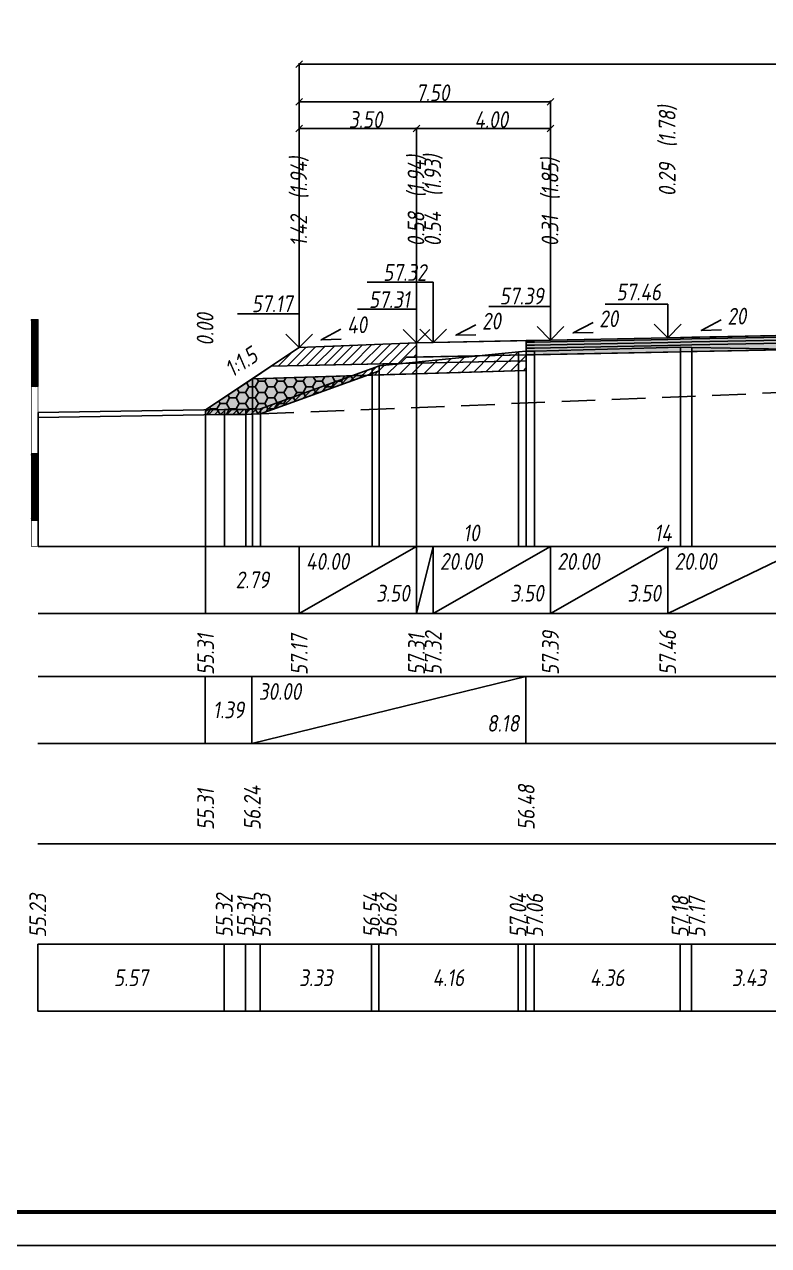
# Model space of a CAD drawing. Extents: x -717 to 1451, y -133302 to 233.
# Drawn here: x 78 to 189, y -70674.4 to -70492 of the extents above; entities that cross this region are included whole.
import ezdxf
from ezdxf.enums import TextEntityAlignment as Align

# ---------------------------------------------------------------- set-up
doc = ezdxf.new("R2010")
doc.units = 0
doc.linetypes.add('штриховая', pattern=[0.75, 0.5, -0.25])
for name, color, linetype in [('Интерполированный поперечник', 2, 'Continuous'), ('Код_510', 7, 'Continuous'), ('Код_514', 1, 'Continuous'), ('Код_516', 1, 'Continuous'), ('Контур_0', 7, 'Continuous'), ('Контур_2564', 7, 'Continuous'), ('Контур_2660', 7, 'Continuous'), ('Контур_2665', 7, 'Continuous'), ('Контур_400', 7, 'Continuous'), ('Контур_508', 7, 'Continuous'), ('Контур_512', 7, 'Continuous'), ('Контур_513', 7, 'Continuous'), ('Красный поперечник', 1, 'Continuous'), ('Линейка абсолютных высот', 7, 'Continuous'), ('Объём_2501', 7, 'Continuous'), ('Объём_2564', 7, 'Continuous'), ('Объём_2650', 7, 'Continuous'), ('Объём_2660', 7, 'Continuous'), ('Объём_2661', 7, 'Continuous'), ('Объём_2665', 7, 'Continuous'), ('Объём_2666', 7, 'Continuous'), ('Объём_2667', 7, 'Continuous'), ('Объём_2668', 7, 'Continuous'), ('Объём_2669', 7, 'Continuous'), ('Объём_2675', 7, 'Continuous'), ('Объём_2753', 7, 'Continuous'), ('Откосы', 7, 'Continuous'), ('Отметки покрытия', 7, 'Continuous'), ('Рабочие отметки', 7, 'Continuous'), ('Рабочие отметки доп.', 7, 'Continuous'), ('Слои выравнивания', 7, 'Continuous'), ('Таблица', 7, 'Continuous'), ('Уклоны проезжей части', 7, 'Continuous'), ('Черный поперечник', 3, 'Continuous')]:
    doc.layers.add(name, color=color, linetype=linetype)
for name, color, linetype, true_color in [('Контур_2540', 2, 'Continuous', 0xffff00), ('Контур_2560', 2, 'Continuous', 0xffff00), ('Контур_2561', 7, 'Continuous', 0xff8040), ('Контур_2562', 3, 'Continuous', 0x00ff00), ('Контур_2563', 7, 'Continuous', 0xff8000), ('Контур_2570', 7, 'Continuous', 0x80ff00), ('Контур_2725', 7, 'Continuous', 0x323232), ('Контур_2736', 4, 'Continuous', 0x00ffff), ('Контур_2737', 4, 'Continuous', 0x00ffff), ('Контур_2738', 4, 'Continuous', 0x00ffff), ('Контур_2739', 4, 'Continuous', 0x00ffff), ('Контур_2741', 4, 'Continuous', 0x00ffff), ('Контур_2742', 4, 'Continuous', 0x00ffff), ('Контур_2743', 4, 'Continuous', 0x00ffff), ('Контур_2744', 7, 'Continuous', 0xa4ffff), ('Контур_2745', 7, 'Continuous', 0xa4ffff), ('Контур_2747', 4, 'Continuous', 0x00ffff), ('Контур_2748', 4, 'Continuous', 0x00ffff), ('Контур_2749', 4, 'Continuous', 0x00ffff), ('Контур_2750', 4, 'Continuous', 0x00ffff), ('Контур_2751', 4, 'Continuous', 0x00ffff), ('Контур_2752', 4, 'Continuous', 0x00ffff), ('Контур_2760', 7, 'Continuous', 0x323232), ('Контур_2761', 7, 'Continuous', 0x323232), ('Контур_2762', 7, 'Continuous', 0x323232), ('Контур_2763', 7, 'Continuous', 0x323232), ('Контур_402', 7, 'Continuous', 0xff6464), ('Контур_703', 4, 'Continuous', 0x00ffff), ('Контур_705', 4, 'Continuous', 0x00ffff), ('Контур_707', 4, 'Continuous', 0x00ffff), ('Контур_720', 131, 'Continuous', 0xaaffff), ('Объём_2500', 7, 'Continuous', 0xc0c0c0), ('Объём_2520', 7, 'Continuous', 0x80ffff), ('Объём_2540', 2, 'Continuous', 0xffff00), ('Объём_2560', 2, 'Continuous', 0xffff00), ('Объём_2561', 7, 'Continuous', 0xff8040), ('Объём_2562', 3, 'Continuous', 0x00ff00), ('Объём_2563', 7, 'Continuous', 0xff8000), ('Объём_2570', 7, 'Continuous', 0x80ff00), ('Объём_2600', 7, 'Continuous', 0x808000), ('Объём_2746', 2, 'Continuous', 0xffff00)]:
    doc.layers.add(name, color=color, linetype=linetype, true_color=true_color)
doc.styles.get("Standard").update_dxf_attribs({"font": 'txt', "height": 2.5})
doc.styles.add('М', font='romand.shx', dxfattribs={"width": 0.8, "oblique": 10, "height": 2.5})
doc.dimstyles.get("Standard").update_dxf_attribs({"dimtxt": 0.18, "dimasz": 0.18, "dimexe": 0.18, "dimexo": 0.0625, "dimgap": 0.09, "dimtad": 0, "dimtih": 1, "dimtoh": 1, "dimdec": 4, "dimzin": 0, "dimdsep": 46, "dimtxsty": 'Standard', "dimcen": 0.09, "dimadec": 0, "dimazin": 0, "dimtfac": 1, "dimtdec": 4, "dimtofl": 0, "dimtmove": 0, "dimatfit": 3, "dimfxl": 1, "dimtolj": 1, "dimtzin": 0, "dimarcsym": 0})
pattern_1 = [(45.00000125, (0, 0), (-0.026516505928, 0.026516504769), []), (135.00000034, (0, 0), (-0.02651650519, -0.026516505506), [])]

# ---------------------------------------------------------------- blocks, each defined once
blk = doc.blocks.new('_Oblique')
at = {"color": 0, "linetype": 'ByBlock', "lineweight": -2}
blk.add_line((-0.5, -0.5), (0.5, 0.5), dxfattribs=at)
blk = doc.blocks.new('*D3403')
at = {"color": 0, "lineweight": -2, "transparency": 16777216}
for p, q in [((118.97, -70540.29), (118.97, -70507.42)), ((118.97, -70507.6), (136.47, -70507.6)), ((136.47, -70539.59), (136.47, -70507.42))]:
    blk.add_line(p, q, dxfattribs=at)
at = {"layer": 'Defpoints', "color": 0, "transparency": 16777216}
for p in [(136.47, -70507.6), (118.97, -70540.35), (136.47, -70539.65)]:
    blk.add_point(p, dxfattribs=at)
at = {"color": 0, "lineweight": -2, "transparency": 16777216, "rotation": 180}
blk.add_blockref('_Oblique', (118.97, -70507.6), dxfattribs=at)
at = {"color": 0, "lineweight": -2, "transparency": 16777216}
blk.add_blockref('_Oblique', (136.47, -70507.6), dxfattribs=at)
at = {"color": 0, "transparency": 16777216, "insert": (128.89, -70506.26), "char_height": 2.5, "width": 9.5833, "attachment_point": 5, "style": 'М'}
blk.add_mtext('\\A1;3.50', dxfattribs=at)
blk = doc.blocks.new('*D3405')
at = {"color": 0, "lineweight": -2, "transparency": 16777216}
for p, q in [((136.47, -70539.59), (136.47, -70507.42)), ((136.47, -70507.6), (156.47, -70507.6)), ((156.47, -70539.19), (156.47, -70507.42))]:
    blk.add_line(p, q, dxfattribs=at)
at = {"layer": 'Defpoints', "color": 0, "transparency": 16777216}
for p in [(156.47, -70507.6), (156.47, -70539.25), (136.47, -70539.65)]:
    blk.add_point(p, dxfattribs=at)
at = {"color": 0, "lineweight": -2, "transparency": 16777216, "rotation": 180}
blk.add_blockref('_Oblique', (136.47, -70507.6), dxfattribs=at)
at = {"color": 0, "lineweight": -2, "transparency": 16777216}
blk.add_blockref('_Oblique', (156.47, -70507.6), dxfattribs=at)
at = {"color": 0, "transparency": 16777216, "insert": (147.64, -70506.26), "char_height": 2.5, "width": 9.1667, "attachment_point": 5, "style": 'М'}
blk.add_mtext('\\A1;4.00', dxfattribs=at)
blk = doc.blocks.new('*D3408')
at = {"color": 0, "lineweight": -2, "transparency": 16777216}
for p, q in [((118.97, -70540.29), (118.97, -70503.42)), ((118.97, -70503.6), (156.47, -70503.6)), ((156.47, -70539.19), (156.47, -70503.42))]:
    blk.add_line(p, q, dxfattribs=at)
at = {"layer": 'Defpoints', "color": 0, "transparency": 16777216}
for p in [(156.47, -70503.6), (156.47, -70539.25), (118.97, -70540.35)]:
    blk.add_point(p, dxfattribs=at)
at = {"color": 0, "lineweight": -2, "transparency": 16777216, "rotation": 180}
blk.add_blockref('_Oblique', (118.97, -70503.6), dxfattribs=at)
at = {"color": 0, "lineweight": -2, "transparency": 16777216}
blk.add_blockref('_Oblique', (156.47, -70503.6), dxfattribs=at)
at = {"color": 0, "transparency": 16777216, "insert": (138.89, -70502.26), "char_height": 2.5, "width": 9.5833, "attachment_point": 5, "style": 'М'}
blk.add_mtext('\\A1;7.50', dxfattribs=at)
blk = doc.blocks.new('*D3409')
at = {"color": 0, "lineweight": -2, "transparency": 16777216}
for p, q in [((118.97, -70540.29), (118.97, -70497.82)), ((118.97, -70498), (276.3, -70498)), ((276.3, -70540.4), (276.3, -70497.82))]:
    blk.add_line(p, q, dxfattribs=at)
at = {"layer": 'Defpoints', "color": 0, "transparency": 16777216}
for p in [(276.3, -70498), (118.97, -70540.35), (276.3, -70540.47)]:
    blk.add_point(p, dxfattribs=at)
at = {"color": 0, "lineweight": -2, "transparency": 16777216, "rotation": 180}
blk.add_blockref('_Oblique', (118.97, -70498), dxfattribs=at)
at = {"color": 0, "lineweight": -2, "transparency": 16777216}
blk.add_blockref('_Oblique', (276.3, -70498), dxfattribs=at)
at = {"color": 0, "transparency": 16777216, "insert": (197.64, -70496.66), "char_height": 2.5, "width": 11.6667, "attachment_point": 5, "style": 'М'}
blk.add_mtext('\\A1;31.47', dxfattribs=at)

msp = doc.modelspace()

# ---------------------------------------------------------------- hatches: boundary and pattern name
at = {"layer": 'Линейка абсолютных высот'}
h = msp.add_hatch(dxfattribs=at)
h.set_pattern_fill('ANSI37', scale=0.3, style=0)
h.set_pattern_definition(pattern_1)
h.paths.add_polyline_path([(80, -70546.132), (80, -70536.132), (79, -70536.132), (79, -70546.132)])
h = msp.add_hatch(dxfattribs=at)
h.set_pattern_fill('ANSI37', scale=0.3, style=0)
h.set_pattern_definition(pattern_1)
h.paths.add_polyline_path([(80, -70566.132), (80, -70556.132), (79, -70556.132), (79, -70566.132)])
at = {"layer": 'Объём_2563'}
h = msp.add_hatch(dxfattribs=at)
h.set_pattern_fill('ANSI31', color=256, scale=0.3)
h.paths.add_polyline_path([(118.972, -70540.287), (136.472, -70539.587), (136.472, -70541.737), (134.972, -70541.767), (134.053, -70542.685), (114.796, -70543.07)])
h.paths.add_polyline_path([(261.223, -70542.802), (260.305, -70541.884), (258.805, -70541.854), (258.805, -70541.705), (260.203, -70541.705), (260.204, -70540.705), (259.704, -70540.704), (259.705, -70539.89), (262.526, -70540.017), (262.526, -70540.638), (263.926, -70540.638), (263.926, -70540.098), (272.922, -70540.277), (272.922, -70540.844), (274.322, -70540.844), (274.322, -70539.844), (273.817, -70539.844), (273.822, -70539.344), (276.305, -70539.654), (281.64, -70543.21)])
h = msp.add_hatch(dxfattribs=at)
h.set_pattern_fill('ANSI31', color=256, scale=0.3)
h.paths.add_polyline_path([(118.972, -70540.287), (136.472, -70539.587), (136.472, -70541.737), (134.972, -70541.767), (134.053, -70542.685), (114.796, -70543.07)])
at = {"layer": 'Объём_2570'}
h = msp.add_hatch(dxfattribs=at)
h.set_pattern_fill('ANSI31', color=256, scale=0.2)
h.paths.add_polyline_path([(130.896, -70543.801), (129.835, -70544.201), (113.186, -70550.229), (111.002, -70550.311), (107.833, -70550.306), (105, -70550.351), (105, -70549.601), (107.833, -70549.556), (111.002, -70549.561), (113.186, -70549.479), (129.835, -70543.451), (130.896, -70543.051)])
h.paths.add_polyline_path([(293.492, -70543.618), (267.416, -70544.262), (259.411, -70544.087), (254.283, -70544.423), (240.557, -70544.701), (234.914, -70545.143), (231.725, -70545.346), (221.515, -70543.274), (220.085, -70542.951), (220.085, -70542.201), (221.515, -70542.524), (231.725, -70544.596), (234.914, -70544.393), (240.557, -70543.951), (254.283, -70543.673), (259.411, -70543.337), (267.416, -70543.512), (293.492, -70542.868)])
h = msp.add_hatch(dxfattribs=at)
h.set_pattern_fill('ANSI31', color=256, scale=0.2)
h.paths.add_polyline_path([(130.896, -70543.801), (129.835, -70544.201), (113.186, -70550.229), (111.002, -70550.311), (107.833, -70550.306), (105, -70550.351), (105, -70549.601), (107.833, -70549.556), (111.002, -70549.561), (113.186, -70549.479), (129.835, -70543.451), (130.896, -70543.051)])
at = {"layer": 'Объём_2600'}
h = msp.add_hatch(dxfattribs=at)
h.set_pattern_fill('ANSI31', color=6, scale=0.4)
h.paths.add_polyline_path([(129.835, -70544.201), (130.896, -70543.801), (130.896, -70543.051), (151.681, -70540.945), (152.858, -70540.852), (152.858, -70543.728), (129.181, -70544.438)])
h = msp.add_hatch(dxfattribs=at)
h.set_pattern_fill('HONEY', color=5, scale=0.3)
h.paths.add_polyline_path([(113.186, -70550.229), (111.002, -70550.311), (107.833, -70550.306), (105, -70550.351), (105, -70549.601), (111.97, -70544.954), (129.181, -70544.438)])
h.paths.add_polyline_path([(254.283, -70544.423), (240.557, -70544.701), (234.914, -70545.143), (231.725, -70545.346), (221.515, -70543.274), (256.002, -70544.31)])
h = msp.add_hatch(dxfattribs=at)
h.set_pattern_fill('HONEY', color=5, scale=0.3)
h.paths.add_polyline_path([(113.186, -70550.229), (111.002, -70550.311), (107.833, -70550.306), (105, -70550.351), (105, -70549.601), (111.97, -70544.954), (129.181, -70544.438)])
at = {"layer": 'Слои выравнивания'}
for color, points in [(2, [(152.858, -70539.259), (154.102, -70539.234), (156.472, -70539.187), (173.972, -70538.837), (175.879, -70538.799), (177.564, -70538.765), (193.687, -70538.443), (193.687, -70538.693), (177.564, -70539.015), (175.879, -70539.049), (173.972, -70539.087), (156.472, -70539.437), (154.102, -70539.484), (152.858, -70539.509)]), (3, [(152.858, -70539.509), (154.102, -70539.484), (156.472, -70539.437), (173.972, -70539.087), (175.879, -70539.049), (177.564, -70539.015), (193.687, -70538.693), (193.687, -70539.143), (177.564, -70539.465), (175.879, -70539.499), (173.972, -70539.537), (156.472, -70539.887), (154.102, -70539.934), (152.858, -70539.959)]), (4, [(152.858, -70539.959), (154.102, -70539.934), (156.472, -70539.887), (173.972, -70539.537), (175.879, -70539.499), (177.564, -70539.465), (193.687, -70539.143), (193.687, -70539.593), (177.564, -70539.915), (175.879, -70539.949), (173.972, -70539.987), (156.472, -70540.337), (154.102, -70540.384), (152.858, -70540.409)]), (5, [(152.858, -70540.409), (154.102, -70540.384), (156.472, -70540.337), (173.972, -70539.987), (175.879, -70539.949), (177.564, -70539.915), (193.687, -70539.593), (193.687, -70540.593), (177.564, -70540.915), (175.879, -70540.949), (173.972, -70540.987), (156.472, -70541.337), (154.102, -70541.384), (152.858, -70541.409)])]:
    msp.add_hatch(color=color, dxfattribs=at).paths.add_polyline_path(points)

# ---------------------------------------------------------------- linework, layer by layer
at = {"flags": 128}
msp.add_lwpolyline([(-30.054, -70674.421), (389.946, -70674.421), (389.946, -70377.421), (-30.054, -70377.421)], close=True, dxfattribs=at)
at = {"const_width": 0.6, "flags": 128}
msp.add_lwpolyline([(-10.054, -70669.421), (384.946, -70669.421), (384.946, -70382.421), (-10.054, -70382.421)], close=True, dxfattribs=at)
at = {"layer": 'Интерполированный поперечник', "linetype": 'штриховая', "ltscale": 10, "flags": 128}
msp.add_lwpolyline([(113.186, -70550.229), (231.725, -70545.346)], dxfattribs=at)
at = {"layer": 'Код_510'}
for p, q in [((79.946, -70639.421), (79.946, -70629.421)), ((107.779, -70639.421), (107.779, -70629.421)), ((110.948, -70639.421), (110.948, -70629.421)), ((113.132, -70639.421), (113.132, -70629.421)), ((129.781, -70639.421), (129.781, -70629.421)), ((130.841, -70639.421), (130.841, -70629.421)), ((151.627, -70639.421), (151.627, -70629.421)), ((152.803, -70639.421), (152.803, -70629.421)), ((154.047, -70639.421), (154.047, -70629.421)), ((175.825, -70639.421), (175.825, -70629.421)), ((177.51, -70639.421), (177.51, -70629.421))]:
    msp.add_line(p, q, dxfattribs=at)
at = {"layer": 'Код_514'}
for p, q in [((105, -70580), (105, -70570)), ((118.972, -70580), (118.972, -70570)), ((118.972, -70580), (136.472, -70570)), ((136.472, -70580), (136.472, -70570)), ((136.472, -70580), (138.972, -70570)), ((138.972, -70580), (138.972, -70570)), ((138.972, -70580), (156.472, -70570)), ((156.472, -70580), (156.472, -70570)), ((156.472, -70580), (173.972, -70570)), ((173.972, -70580), (173.972, -70570)), ((173.972, -70580), (194.722, -70570))]:
    msp.add_line(p, q, dxfattribs=at)
at = {"layer": 'Код_516'}
for p, q in [((104.946, -70599.421), (104.946, -70589.421)), ((111.916, -70599.421), (111.916, -70589.421)), ((111.916, -70599.421), (152.803, -70589.421)), ((152.803, -70599.421), (152.803, -70589.421))]:
    msp.add_line(p, q, dxfattribs=at)
at = {"layer": 'Контур_0', "color": 250, "flags": 128}
for points in [[(138.972, -70541.687), (136.472, -70541.737), (136.472, -70539.587), (152.858, -70539.259), (152.858, -70541.409), (138.972, -70541.687), (138.972, -70541.687)], [(134.972, -70541.767), (152.858, -70541.409), (152.858, -70542.309), (134.053, -70542.685), (134.972, -70541.767), (134.972, -70541.767)]]:
    msp.add_lwpolyline(points, dxfattribs=at)
at = {"layer": 'Контур_0', "flags": 128}
for points in [[(118.972, -70540.287), (105, -70549.601), (105, -70549.601), (105, -70549.601), (105, -70549.601), (105, -70549.601), (105, -70549.601), (105, -70549.601), (105, -70549.601), (105, -70549.601), (105, -70549.601), (105, -70549.601), (105, -70549.601), (105, -70549.601), (105, -70549.601), (105, -70549.601)], [(118.972, -70540.287), (105, -70549.601), (105, -70549.601), (105, -70549.601), (105, -70549.601), (105, -70549.601), (105, -70549.601), (105, -70549.601), (105, -70549.601), (105, -70549.601), (105, -70549.601), (105, -70549.601), (105, -70549.601), (105, -70549.601), (105, -70549.601), (105, -70549.601), (105, -70549.601), (105, -70549.601), (105, -70549.601), (105, -70549.601), (105, -70549.601), (105, -70549.601), (105, -70549.601), (105, -70549.601), (105, -70549.601), (105, -70549.601), (105, -70549.601), (105, -70549.601), (105, -70549.601), (105, -70549.601)], [(114.796, -70543.07), (134.053, -70542.685), (134.972, -70541.767), (136.472, -70541.737)]]:
    msp.add_lwpolyline(points, dxfattribs=at)
at = {"layer": 'Контур_2540', "flags": 128}
msp.add_lwpolyline([(152.858, -70543.728), (111.97, -70544.954), (114.796, -70543.07), (152.858, -70542.309), (152.858, -70543.728), (152.858, -70543.728)], dxfattribs=at)
at = {"layer": 'Контур_2560', "flags": 128}
msp.add_lwpolyline([(118.972, -70540.287), (118.972, -70540.287), (118.972, -70540.287), (136.472, -70539.587)], dxfattribs=at)
at = {"layer": 'Контур_2561', "flags": 128}
msp.add_lwpolyline([(136.472, -70539.587), (136.472, -70539.587), (118.972, -70540.287), (118.972, -70540.287), (136.472, -70539.587)], dxfattribs=at)
at = {"layer": 'Контур_2562', "flags": 128}
msp.add_lwpolyline([(118.972, -70540.287), (118.972, -70540.287), (118.972, -70540.287), (118.972, -70540.287), (118.972, -70540.287)], dxfattribs=at)
at = {"layer": 'Контур_2563', "flags": 128}
msp.add_lwpolyline([(118.972, -70540.287), (136.472, -70539.587), (136.472, -70541.737), (134.972, -70541.767), (134.053, -70542.685), (114.796, -70543.07), (118.972, -70540.287), (118.972, -70540.287)], dxfattribs=at)
at = {"layer": 'Контур_2564', "flags": 128}
msp.add_lwpolyline([(118.972, -70540.287), (136.472, -70539.587)], dxfattribs=at)
at = {"layer": 'Контур_2570', "flags": 128}
msp.add_lwpolyline([(80, -70550.75), (107.833, -70550.306), (111.002, -70550.311), (113.186, -70550.229), (113.186, -70550.229), (129.835, -70544.201), (130.896, -70543.801), (130.896, -70543.051), (151.681, -70540.945), (152.858, -70540.852), (154.102, -70540.823), (175.879, -70540.254), (177.564, -70540.276), (194.722, -70540.613)], dxfattribs=at)
at = {"layer": 'Контур_2660', "flags": 128}
msp.add_lwpolyline([(111.97, -70544.954), (152.858, -70543.728)], dxfattribs=at)
at = {"layer": 'Контур_2665', "flags": 128}
msp.add_lwpolyline([(118.972, -70540.287), (118.972, -70540.287)], dxfattribs=at)
at = {"layer": 'Контур_2725', "flags": 128}
msp.add_lwpolyline([(152.858, -70541.409), (154.102, -70541.384), (156.472, -70541.337), (173.972, -70540.987), (175.879, -70540.949), (177.564, -70540.915), (193.687, -70540.593), (193.687, -70540.643), (194.722, -70540.622)], dxfattribs=at)
at = {"layer": 'Контур_2736', "flags": 128}
msp.add_lwpolyline([(118.972, -70540.287), (105, -70549.601)], dxfattribs=at)
at = {"layer": 'Контур_2737', "flags": 128}
msp.add_lwpolyline([(105, -70549.601), (105, -70549.601)], dxfattribs=at)
at = {"layer": 'Контур_2738', "flags": 128}
msp.add_lwpolyline([(105, -70549.601), (105, -70549.601)], dxfattribs=at)
at = {"layer": 'Контур_2739', "flags": 128}
msp.add_lwpolyline([(105, -70549.601), (105, -70549.601)], dxfattribs=at)
at = {"layer": 'Контур_2741', "flags": 128}
msp.add_lwpolyline([(105, -70549.601), (105, -70549.601)], dxfattribs=at)
at = {"layer": 'Контур_2742', "flags": 128}
msp.add_lwpolyline([(105, -70549.601), (105, -70549.601)], dxfattribs=at)
at = {"layer": 'Контур_2743', "flags": 128}
msp.add_lwpolyline([(105, -70549.601), (105, -70549.601)], dxfattribs=at)
at = {"layer": 'Контур_2744', "flags": 128}
msp.add_lwpolyline([(105, -70549.601), (105, -70549.601)], dxfattribs=at)
msp.add_lwpolyline([(105, -70549.601), (105, -70549.601)], dxfattribs=at)
msp.add_lwpolyline([(105, -70549.601), (105, -70549.601)], dxfattribs=at)
msp.add_lwpolyline([(105, -70549.601), (105, -70549.601)], dxfattribs=at)
msp.add_lwpolyline([(105, -70549.601), (105, -70549.601)], dxfattribs=at)
msp.add_lwpolyline([(105, -70549.601), (105, -70549.601)], dxfattribs=at)
at = {"layer": 'Контур_2745', "flags": 128}
msp.add_lwpolyline([(105, -70549.601), (105, -70549.601)], dxfattribs=at)
msp.add_lwpolyline([(105, -70549.601), (105, -70549.601)], dxfattribs=at)
msp.add_lwpolyline([(105, -70549.601), (105, -70549.601)], dxfattribs=at)
msp.add_lwpolyline([(105, -70549.601), (105, -70549.601)], dxfattribs=at)
msp.add_lwpolyline([(105, -70549.601), (105, -70549.601)], dxfattribs=at)
msp.add_lwpolyline([(105, -70549.601), (105, -70549.601)], dxfattribs=at)
at = {"layer": 'Контур_2747', "flags": 128}
msp.add_lwpolyline([(105, -70549.601), (105, -70549.601)], dxfattribs=at)
at = {"layer": 'Контур_2748', "flags": 128}
msp.add_lwpolyline([(105, -70549.601), (105, -70549.601)], dxfattribs=at)
at = {"layer": 'Контур_2749', "flags": 128}
msp.add_lwpolyline([(105, -70549.601), (105, -70549.601)], dxfattribs=at)
at = {"layer": 'Контур_2750', "flags": 128}
msp.add_lwpolyline([(105, -70549.601), (105, -70549.601)], dxfattribs=at)
at = {"layer": 'Контур_2751', "flags": 128}
msp.add_lwpolyline([(105, -70549.601), (105, -70549.601)], dxfattribs=at)
at = {"layer": 'Контур_2752', "flags": 128}
msp.add_lwpolyline([(105, -70549.601), (105, -70549.601)], dxfattribs=at)
at = {"layer": 'Контур_2760', "flags": 128}
msp.add_lwpolyline([(152.858, -70539.259), (154.102, -70539.234), (156.472, -70539.187), (173.972, -70538.837), (175.879, -70538.799), (177.564, -70538.765), (193.687, -70538.443), (194.722, -70538.422)], dxfattribs=at)
at = {"layer": 'Контур_2761', "flags": 128}
msp.add_lwpolyline([(152.858, -70539.509), (154.102, -70539.484), (156.472, -70539.437), (173.972, -70539.087), (175.879, -70539.049), (177.564, -70539.015), (193.687, -70538.693), (194.722, -70538.672)], dxfattribs=at)
at = {"layer": 'Контур_2762', "flags": 128}
msp.add_lwpolyline([(152.858, -70539.959), (154.102, -70539.934), (156.472, -70539.887), (173.972, -70539.537), (175.879, -70539.499), (177.564, -70539.465), (193.687, -70539.143), (194.722, -70539.122)], dxfattribs=at)
at = {"layer": 'Контур_2763', "flags": 128}
msp.add_lwpolyline([(152.858, -70540.409), (154.102, -70540.384), (156.472, -70540.337), (173.972, -70539.987), (175.879, -70539.949), (177.564, -70539.915), (193.687, -70539.593), (194.722, -70539.572)], dxfattribs=at)
at = {"layer": 'Контур_400', "flags": 128}
msp.add_lwpolyline([(136.472, -70539.587), (138.972, -70539.537), (138.972, -70539.537), (156.472, -70539.187), (156.472, -70539.187), (156.472, -70539.187), (156.472, -70539.187), (173.972, -70538.837), (194.722, -70538.422)], dxfattribs=at)
at = {"layer": 'Контур_402', "flags": 128}
msp.add_lwpolyline([(111.97, -70544.954), (152.858, -70543.728), (152.858, -70541.409), (193.687, -70540.593), (193.687, -70540.643), (194.722, -70540.622), (194.722, -70542.472), (284.576, -70545.167)], dxfattribs=at)
at = {"layer": 'Контур_508', "flags": 128}
msp.add_lwpolyline([(105, -70549.601), (111.97, -70544.954), (152.858, -70543.728), (152.858, -70541.409), (193.687, -70540.593), (193.687, -70540.643), (194.722, -70540.622), (194.722, -70542.472), (284.576, -70545.167), (286.309, -70546.323), (288.309, -70546.323), (293.492, -70542.868)], dxfattribs=at)
at = {"layer": 'Контур_512', "flags": 128}
msp.add_lwpolyline([(105, -70549.601), (111.97, -70544.954), (152.858, -70543.728)], dxfattribs=at)
at = {"layer": 'Контур_513', "flags": 128}
msp.add_lwpolyline([(105, -70549.601), (111.97, -70544.954), (152.858, -70543.728), (152.858, -70541.409), (193.687, -70540.593), (193.687, -70540.643), (194.722, -70540.622), (194.722, -70542.472), (284.576, -70545.167), (286.309, -70546.323), (288.309, -70546.323), (293.492, -70542.868)], dxfattribs=at)
at = {"layer": 'Контур_703', "flags": 128}
for points in [[(118.972, -70540.287), (105, -70549.601)], [(105, -70549.601), (105, -70549.601)]]:
    msp.add_lwpolyline(points, dxfattribs=at)
at = {"layer": 'Контур_705', "flags": 128}
msp.add_lwpolyline([(105, -70549.601), (105, -70549.601)], dxfattribs=at)
at = {"layer": 'Контур_707', "flags": 128}
msp.add_lwpolyline([(105, -70549.601), (105, -70549.601)], dxfattribs=at)
at = {"layer": 'Контур_720', "flags": 128}
msp.add_lwpolyline([(105, -70549.601), (105, -70549.601)], dxfattribs=at)
at = {"layer": 'Красный поперечник'}
for p, q in [((118.972, -70540.287), (136.472, -70539.587)), ((136.472, -70539.587), (138.972, -70539.537)), ((138.972, -70539.537), (156.472, -70539.187)), ((156.472, -70539.187), (173.972, -70538.837)), ((173.972, -70538.837), (194.722, -70538.422)), ((105, -70549.601), (118.972, -70540.287)), ((111.97, -70544.954), (111.97, -70570)), ((152.858, -70543.728), (152.858, -70570)), ((105, -70549.601), (105, -70570))]:
    msp.add_line(p, q, dxfattribs=at)
at = {"layer": 'Линейка абсолютных высот', "color": 7, "const_width": 0.1, "flags": 128}
for points in [[(80, -70546.132), (80, -70536.132), (79, -70536.132), (79, -70546.132), (80, -70546.132)], [(80, -70556.132), (80, -70546.132), (79, -70546.132), (79, -70556.132), (80, -70556.132)], [(80, -70566.132), (80, -70556.132), (79, -70556.132), (79, -70566.132), (80, -70566.132)], [(80, -70570), (80, -70566.132), (79, -70566.132), (79, -70570), (80, -70570)]]:
    msp.add_lwpolyline(points, dxfattribs=at)
at = {"layer": 'Объём_2500', "color": 250, "flags": 128}
msp.add_lwpolyline([(138.972, -70541.687), (136.472, -70541.737), (136.472, -70539.587), (152.858, -70539.259), (152.858, -70541.409), (138.972, -70541.687), (138.972, -70541.687)], dxfattribs=at)
msp.add_lwpolyline([(138.972, -70541.687), (136.472, -70541.737), (136.472, -70539.587), (152.858, -70539.259), (152.858, -70541.409), (138.972, -70541.687), (138.972, -70541.687)], dxfattribs=at)
at = {"layer": 'Объём_2501', "flags": 128}
for points in [[(136.472, -70539.587), (138.972, -70539.537), (138.972, -70539.537), (156.472, -70539.187), (156.472, -70539.187), (156.472, -70539.187), (156.472, -70539.187), (173.972, -70538.837), (194.722, -70538.422)], [(136.472, -70539.587), (138.972, -70539.537), (138.972, -70539.537), (156.472, -70539.187)]]:
    msp.add_lwpolyline(points, dxfattribs=at)
at = {"layer": 'Объём_2520', "color": 250, "flags": 128}
msp.add_lwpolyline([(134.972, -70541.767), (152.858, -70541.409), (152.858, -70542.309), (134.053, -70542.685), (134.972, -70541.767), (134.972, -70541.767)], dxfattribs=at)
msp.add_lwpolyline([(134.972, -70541.767), (152.858, -70541.409), (152.858, -70542.309), (134.053, -70542.685), (134.972, -70541.767), (134.972, -70541.767)], dxfattribs=at)
at = {"layer": 'Объём_2540', "flags": 128}
msp.add_lwpolyline([(152.858, -70543.728), (111.97, -70544.954), (114.796, -70543.07), (152.858, -70542.309), (152.858, -70543.728), (152.858, -70543.728)], dxfattribs=at)
msp.add_lwpolyline([(152.858, -70543.728), (111.97, -70544.954), (114.796, -70543.07), (152.858, -70542.309), (152.858, -70543.728), (152.858, -70543.728)], dxfattribs=at)
at = {"layer": 'Объём_2560', "flags": 128}
msp.add_lwpolyline([(118.972, -70540.287), (118.972, -70540.287), (118.972, -70540.287), (136.472, -70539.587)], dxfattribs=at)
msp.add_lwpolyline([(118.972, -70540.287), (118.972, -70540.287), (118.972, -70540.287), (136.472, -70539.587)], dxfattribs=at)
at = {"layer": 'Объём_2561', "flags": 128}
msp.add_lwpolyline([(136.472, -70539.587), (136.472, -70539.587), (118.972, -70540.287), (118.972, -70540.287), (136.472, -70539.587)], dxfattribs=at)
msp.add_lwpolyline([(136.472, -70539.587), (136.472, -70539.587), (118.972, -70540.287), (118.972, -70540.287), (136.472, -70539.587)], dxfattribs=at)
at = {"layer": 'Объём_2562', "flags": 128}
msp.add_lwpolyline([(118.972, -70540.287), (118.972, -70540.287), (118.972, -70540.287), (118.972, -70540.287), (118.972, -70540.287)], dxfattribs=at)
msp.add_lwpolyline([(118.972, -70540.287), (118.972, -70540.287), (118.972, -70540.287), (118.972, -70540.287), (118.972, -70540.287)], dxfattribs=at)
at = {"layer": 'Объём_2563', "flags": 128}
msp.add_lwpolyline([(118.972, -70540.287), (136.472, -70539.587), (136.472, -70541.737), (134.972, -70541.767), (134.053, -70542.685), (114.796, -70543.07), (118.972, -70540.287), (118.972, -70540.287)], dxfattribs=at)
at = {"layer": 'Объём_2563', "color": 250, "flags": 128}
msp.add_lwpolyline([(118.972, -70540.287), (136.472, -70539.587), (136.472, -70541.737), (134.972, -70541.767), (134.053, -70542.685), (114.796, -70543.07), (118.972, -70540.287), (118.972, -70540.287)], dxfattribs=at)
at = {"layer": 'Объём_2564', "flags": 128}
msp.add_lwpolyline([(118.972, -70540.287), (136.472, -70539.587)], dxfattribs=at)
msp.add_lwpolyline([(118.972, -70540.287), (136.472, -70539.587)], dxfattribs=at)
at = {"layer": 'Объём_2570', "flags": 128}
msp.add_lwpolyline([(130.896, -70543.801), (129.835, -70544.201), (113.186, -70550.229), (111.002, -70550.311), (107.833, -70550.306), (105, -70550.351), (105, -70549.601), (107.833, -70549.556), (111.002, -70549.561), (113.186, -70549.479), (129.835, -70543.451), (130.896, -70543.051), (130.896, -70543.801), (130.896, -70543.801)], dxfattribs=at)
msp.add_lwpolyline([(130.896, -70543.801), (129.835, -70544.201), (113.186, -70550.229), (111.002, -70550.311), (107.833, -70550.306), (105, -70550.351), (105, -70549.601), (107.833, -70549.556), (111.002, -70549.561), (113.186, -70549.479), (129.835, -70543.451), (130.896, -70543.051), (130.896, -70543.801), (130.896, -70543.801)], dxfattribs=at)
at = {"layer": 'Объём_2600', "flags": 128}
msp.add_lwpolyline([(113.186, -70550.229), (111.002, -70550.311), (107.833, -70550.306), (105, -70550.351), (105, -70549.601), (111.97, -70544.954), (129.181, -70544.438), (113.186, -70550.229), (113.186, -70550.229)], dxfattribs=at)
at = {"layer": 'Объём_2600', "color": 5, "flags": 128}
msp.add_lwpolyline([(113.186, -70550.229), (111.002, -70550.311), (107.833, -70550.306), (105, -70550.351), (105, -70549.601), (111.97, -70544.954), (129.181, -70544.438), (113.186, -70550.229), (113.186, -70550.229)], dxfattribs=at)
at = {"layer": 'Объём_2650', "flags": 128}
msp.add_lwpolyline([(129.835, -70544.201), (130.896, -70543.801), (130.896, -70543.051), (151.681, -70540.945), (152.858, -70540.852), (152.858, -70543.728), (129.181, -70544.438), (129.835, -70544.201), (129.835, -70544.201)], dxfattribs=at)
at = {"layer": 'Объём_2650', "color": 6, "flags": 128}
msp.add_lwpolyline([(129.835, -70544.201), (130.896, -70543.801), (130.896, -70543.051), (151.681, -70540.945), (152.858, -70540.852), (152.858, -70543.728), (129.181, -70544.438), (129.835, -70544.201), (129.835, -70544.201)], dxfattribs=at)
at = {"layer": 'Объём_2660', "flags": 128}
msp.add_lwpolyline([(111.97, -70544.954), (152.858, -70543.728)], dxfattribs=at)
msp.add_lwpolyline([(111.97, -70544.954), (152.858, -70543.728)], dxfattribs=at)
at = {"layer": 'Объём_2661', "flags": 128}
msp.add_lwpolyline([(118.972, -70540.287), (105, -70549.601)], dxfattribs=at)
at = {"layer": 'Объём_2665', "flags": 128}
msp.add_lwpolyline([(118.972, -70540.287), (118.972, -70540.287)], dxfattribs=at)
msp.add_lwpolyline([(118.972, -70540.287), (118.972, -70540.287)], dxfattribs=at)
at = {"layer": 'Объём_2666', "flags": 128}
msp.add_lwpolyline([(118.972, -70540.287), (105, -70549.601)], dxfattribs=at)
at = {"layer": 'Объём_2667', "flags": 128}
msp.add_lwpolyline([(105, -70549.601), (105, -70549.601)], dxfattribs=at)
msp.add_lwpolyline([(105, -70549.601), (105, -70549.601)], dxfattribs=at)
msp.add_lwpolyline([(105, -70549.601), (105, -70549.601)], dxfattribs=at)
msp.add_lwpolyline([(105, -70549.601), (105, -70549.601)], dxfattribs=at)
at = {"layer": 'Объём_2668', "flags": 128}
msp.add_lwpolyline([(105, -70549.601), (105, -70549.601)], dxfattribs=at)
msp.add_lwpolyline([(105, -70549.601), (105, -70549.601)], dxfattribs=at)
msp.add_lwpolyline([(105, -70549.601), (105, -70549.601)], dxfattribs=at)
msp.add_lwpolyline([(105, -70549.601), (105, -70549.601)], dxfattribs=at)
at = {"layer": 'Объём_2669', "flags": 128}
msp.add_lwpolyline([(105, -70549.601), (105, -70549.601)], dxfattribs=at)
msp.add_lwpolyline([(105, -70549.601), (105, -70549.601)], dxfattribs=at)
msp.add_lwpolyline([(105, -70549.601), (105, -70549.601)], dxfattribs=at)
msp.add_lwpolyline([(105, -70549.601), (105, -70549.601)], dxfattribs=at)
at = {"layer": 'Объём_2675', "flags": 128}
msp.add_lwpolyline([(105, -70549.601), (105, -70549.601)], dxfattribs=at)
msp.add_lwpolyline([(105, -70549.601), (105, -70549.601)], dxfattribs=at)
msp.add_lwpolyline([(105, -70549.601), (105, -70549.601)], dxfattribs=at)
msp.add_lwpolyline([(105, -70549.601), (105, -70549.601)], dxfattribs=at)
msp.add_lwpolyline([(105, -70549.601), (105, -70549.601)], dxfattribs=at)
msp.add_lwpolyline([(105, -70549.601), (105, -70549.601)], dxfattribs=at)
msp.add_lwpolyline([(105, -70549.601), (105, -70549.601)], dxfattribs=at)
msp.add_lwpolyline([(105, -70549.601), (105, -70549.601)], dxfattribs=at)
msp.add_lwpolyline([(105, -70549.601), (105, -70549.601)], dxfattribs=at)
msp.add_lwpolyline([(105, -70549.601), (105, -70549.601)], dxfattribs=at)
msp.add_lwpolyline([(105, -70549.601), (105, -70549.601)], dxfattribs=at)
msp.add_lwpolyline([(105, -70549.601), (105, -70549.601)], dxfattribs=at)
msp.add_lwpolyline([(105, -70549.601), (105, -70549.601)], dxfattribs=at)
msp.add_lwpolyline([(105, -70549.601), (105, -70549.601)], dxfattribs=at)
msp.add_lwpolyline([(105, -70549.601), (105, -70549.601)], dxfattribs=at)
msp.add_lwpolyline([(105, -70549.601), (105, -70549.601)], dxfattribs=at)
msp.add_lwpolyline([(105, -70549.601), (105, -70549.601)], dxfattribs=at)
msp.add_lwpolyline([(105, -70549.601), (105, -70549.601)], dxfattribs=at)
msp.add_lwpolyline([(105, -70549.601), (105, -70549.601)], dxfattribs=at)
msp.add_lwpolyline([(105, -70549.601), (105, -70549.601)], dxfattribs=at)
msp.add_lwpolyline([(105, -70549.601), (105, -70549.601)], dxfattribs=at)
msp.add_lwpolyline([(105, -70549.601), (105, -70549.601)], dxfattribs=at)
msp.add_lwpolyline([(105, -70549.601), (105, -70549.601)], dxfattribs=at)
msp.add_lwpolyline([(105, -70549.601), (105, -70549.601)], dxfattribs=at)
at = {"layer": 'Объём_2746', "flags": 128}
msp.add_lwpolyline([(129.835, -70544.201), (130.896, -70543.801), (130.896, -70543.051), (151.681, -70540.945), (152.858, -70540.852), (152.858, -70543.728), (129.181, -70544.438), (129.835, -70544.201), (129.835, -70544.201)], dxfattribs=at)
msp.add_lwpolyline([(129.835, -70544.201), (130.896, -70543.801), (130.896, -70543.051), (151.681, -70540.945), (152.858, -70540.852), (152.858, -70543.728), (129.181, -70544.438), (129.835, -70544.201), (129.835, -70544.201)], dxfattribs=at)
at = {"layer": 'Объём_2753', "flags": 128}
msp.add_lwpolyline([(152.858, -70539.259), (152.858, -70539.259)], dxfattribs=at)
msp.add_lwpolyline([(152.858, -70539.259), (152.858, -70539.259)], dxfattribs=at)
at = {"layer": 'Откосы', "color": 1, "flags": 128}
for points in [[(125.234, -70539.036), (122.236, -70539.155), (125.174, -70537.537)], [(145.352, -70538.409), (142.353, -70538.469), (145.322, -70536.909)], [(162.852, -70538.059), (159.853, -70538.119), (162.822, -70536.559)], [(181.977, -70537.677), (178.978, -70537.737), (181.947, -70536.177)]]:
    msp.add_lwpolyline(points, dxfattribs=at)
at = {"layer": 'Отметки покрытия', "color": 1}
for p, q in [((138.972, -70530.537), (129.129, -70530.537)), ((138.972, -70539.537), (138.972, -70530.537)), ((173.972, -70533.837), (164.613, -70533.837)), ((173.972, -70538.837), (173.972, -70533.837)), ((118.972, -70535.287), (109.744, -70535.287)), ((118.972, -70540.287), (118.972, -70535.287)), ((136.472, -70534.587), (127.662, -70534.587)), ((136.472, -70539.587), (136.472, -70534.587)), ((156.472, -70534.187), (147.246, -70534.187)), ((156.472, -70539.187), (156.472, -70534.187)), ((136.472, -70539.587), (134.472, -70537.587)), ((136.472, -70539.587), (138.472, -70537.587)), ((138.972, -70539.537), (136.972, -70537.537)), ((138.972, -70539.537), (140.972, -70537.537)), ((156.472, -70539.187), (154.472, -70537.187)), ((156.472, -70539.187), (158.472, -70537.187)), ((173.972, -70538.837), (171.972, -70536.837)), ((173.972, -70538.837), (175.972, -70536.837)), ((118.972, -70540.287), (116.972, -70538.287)), ((118.972, -70540.287), (120.972, -70538.287))]:
    msp.add_line(p, q, dxfattribs=at)
at = {"layer": 'Слои выравнивания'}
for p, q in [((136.472, -70539.587), (136.472, -70570)), ((152.858, -70539.259), (152.858, -70570))]:
    msp.add_line(p, q, dxfattribs=at)
at = {"layer": 'Слои выравнивания', "color": 2, "flags": 128}
msp.add_lwpolyline([(152.858, -70539.259), (154.102, -70539.234), (156.472, -70539.187), (173.972, -70538.837), (175.879, -70538.799), (177.564, -70538.765), (193.687, -70538.443), (193.687, -70538.693), (177.564, -70539.015), (175.879, -70539.049), (173.972, -70539.087), (156.472, -70539.437), (154.102, -70539.484), (152.858, -70539.509)], close=True, dxfattribs=at)
at = {"layer": 'Слои выравнивания', "color": 3, "flags": 128}
msp.add_lwpolyline([(152.858, -70539.509), (154.102, -70539.484), (156.472, -70539.437), (173.972, -70539.087), (175.879, -70539.049), (177.564, -70539.015), (193.687, -70538.693), (193.687, -70539.143), (177.564, -70539.465), (175.879, -70539.499), (173.972, -70539.537), (156.472, -70539.887), (154.102, -70539.934), (152.858, -70539.959)], close=True, dxfattribs=at)
at = {"layer": 'Слои выравнивания', "color": 4, "flags": 128}
msp.add_lwpolyline([(152.858, -70539.959), (154.102, -70539.934), (156.472, -70539.887), (173.972, -70539.537), (175.879, -70539.499), (177.564, -70539.465), (193.687, -70539.143), (193.687, -70539.593), (177.564, -70539.915), (175.879, -70539.949), (173.972, -70539.987), (156.472, -70540.337), (154.102, -70540.384), (152.858, -70540.409)], close=True, dxfattribs=at)
at = {"layer": 'Слои выравнивания', "color": 5, "flags": 128}
msp.add_lwpolyline([(152.858, -70540.409), (154.102, -70540.384), (156.472, -70540.337), (173.972, -70539.987), (175.879, -70539.949), (177.564, -70539.915), (193.687, -70539.593), (193.687, -70540.593), (177.564, -70540.915), (175.879, -70540.949), (173.972, -70540.987), (156.472, -70541.337), (154.102, -70541.384), (152.858, -70541.409)], close=True, dxfattribs=at)
at = {"layer": 'Таблица'}
for p, q in [((80, -70570), (318.492, -70570)), ((80, -70580), (318.492, -70580)), ((80, -70589.421), (318.492, -70589.421)), ((79.946, -70599.421), (318.438, -70599.421)), ((79.946, -70614.421), (318.438, -70614.421)), ((79.946, -70629.421), (318.438, -70629.421)), ((79.946, -70639.421), (318.438, -70639.421))]:
    msp.add_line(p, q, dxfattribs=at)
at = {"layer": 'Уклоны проезжей части', "color": 1, "flags": 128}
for points in [[(125.234, -70539.036), (122.236, -70539.155), (125.174, -70537.537)], [(145.352, -70538.409), (142.353, -70538.469), (145.322, -70536.909)], [(162.852, -70538.059), (159.853, -70538.119), (162.822, -70536.559)], [(181.977, -70537.677), (178.978, -70537.737), (181.947, -70536.177)]]:
    msp.add_lwpolyline(points, dxfattribs=at)
at = {"layer": 'Черный поперечник', "color": 7}
for p, q in [((151.681, -70540.945), (151.681, -70570)), ((152.858, -70540.852), (152.858, -70570)), ((154.102, -70540.823), (154.102, -70570)), ((175.879, -70540.254), (175.879, -70570)), ((177.564, -70540.276), (177.564, -70570)), ((130.896, -70543.051), (130.896, -70570)), ((129.835, -70543.451), (129.835, -70570)), ((80, -70550), (80, -70570)), ((107.833, -70549.556), (107.833, -70570)), ((111.002, -70549.561), (111.002, -70570)), ((113.186, -70549.479), (113.186, -70570))]:
    msp.add_line(p, q, dxfattribs=at)
at = {"layer": 'Черный поперечник', "flags": 128}
msp.add_lwpolyline([(80, -70550), (107.833, -70549.556), (111.002, -70549.561), (113.186, -70549.479), (129.835, -70543.451), (130.896, -70543.051), (151.681, -70540.945), (152.858, -70540.852), (154.102, -70540.823), (175.879, -70540.254), (177.564, -70540.276), (194.722, -70540.613), (198.957, -70540.696), (200.575, -70540.827), (220.085, -70542.201), (221.515, -70542.524), (231.725, -70544.596), (234.914, -70544.393), (240.557, -70543.951), (254.283, -70543.673), (259.411, -70543.337), (267.416, -70543.512), (309.097, -70542.482), (318.492, -70542.367)], dxfattribs=at)

# ---------------------------------------------------------------- texts
at = {"layer": 'Код_510', "style": 'М', "oblique": 10, "width": 0.8}
for s, p in [('55.32', (107.779, -70628.421)), ('55.33', (113.448, -70628.421)), ('56.54', (129.781, -70628.421)), ('56.62', (132.281, -70628.421)), ('55.23', (79.946, -70628.421)), ('55.31', (110.948, -70628.421)), ('57.04', (151.627, -70628.421)), ('57.06', (154.127, -70628.421)), ('57.18', (175.825, -70628.421)), ('57.17', (178.325, -70628.421))]:
    msp.add_text(s, height=2.5, rotation=90, dxfattribs=at).set_placement(p, align=Align.MIDDLE_LEFT)
for s, p in [('5.57', (93.862, -70634.421)), ('3.33', (121.456, -70634.421)), ('4.16', (141.234, -70634.421)), ('4.36', (164.936, -70634.421)), ('3.43', (186.089, -70634.421))]:
    msp.add_text(s, height=2.5, dxfattribs=at).set_placement(p, align=Align.MIDDLE_CENTER)
at = {"layer": 'Код_514', "style": 'М', "oblique": 10, "width": 0.8}
for s, p in [('40.00', (119.972, -70571)), ('20.00', (139.972, -70571)), ('20.00', (157.472, -70571)), ('20.00', (174.972, -70571))]:
    msp.add_text(s, height=2.5, dxfattribs=at).set_placement(p, align=Align.TOP_LEFT)
msp.add_text('2.79', height=2.5, dxfattribs=at).set_placement((111.986, -70575), align=Align.MIDDLE_CENTER)
for p in [(135.472, -70579), (155.472, -70579), (172.972, -70579)]:
    msp.add_text('3.50', height=2.5, dxfattribs=at).set_placement(p, align=Align.BOTTOM_RIGHT)
for s, p in [('55.31', (105, -70589.216)), ('57.17', (118.972, -70589.216)), ('57.31', (136.472, -70589.216)), ('57.32', (138.972, -70589.216)), ('57.39', (156.472, -70589.216)), ('57.46', (173.972, -70589.216))]:
    msp.add_text(s, height=2.5, rotation=90, dxfattribs=at).set_placement(p, align=Align.MIDDLE_LEFT)
at = {"layer": 'Код_516', "style": 'М', "oblique": 10, "width": 0.8}
msp.add_text('30.00', height=2.5, dxfattribs=at).set_placement((112.916, -70590.421), align=Align.TOP_LEFT)
msp.add_text('1.39', height=2.5, dxfattribs=at).set_placement((108.431, -70594.421), align=Align.MIDDLE_CENTER)
msp.add_text('8.18', height=2.5, dxfattribs=at).set_placement((151.803, -70598.421), align=Align.BOTTOM_RIGHT)
for s, p in [('55.31', (105, -70612.371)), ('56.24', (111.97, -70612.371)), ('56.48', (152.858, -70612.371))]:
    msp.add_text(s, height=2.5, rotation=90, dxfattribs=at).set_placement(p, align=Align.MIDDLE_LEFT)
at = {"layer": 'Откосы', "color": 1, "style": 'М', "oblique": 10, "width": 0.8}
for s, rotation, p in [('40', 2.29061, (127.682, -70538.938)), ('20', 1.14576, (147.702, -70538.362)), ('20', 1.14576, (165.202, -70538.012)), ('20', 1.14576, (184.327, -70537.63)), ('1:1.5', 33.69007, (111.431, -70544.112))]:
    msp.add_text(s, height=2.5, rotation=rotation, dxfattribs=at).set_placement(p, align=Align.BOTTOM_CENTER)
at = {"layer": 'Отметки покрытия', "color": 1, "style": 'М', "oblique": 10, "width": 0.8}
for s, p in [('57.32', (137.972, -70531.099)), ('57.31', (135.472, -70535.149)), ('57.39', (155.472, -70534.619)), ('57.46', (172.972, -70534.009)), ('57.17', (117.972, -70535.774))]:
    msp.add_text(s, height=2.5, dxfattribs=at).set_placement(p, align=Align.BOTTOM_RIGHT)
at = {"layer": 'Рабочие отметки', "color": 1, "style": 'М', "oblique": 10, "width": 0.8}
for s, p in [('0.29', (173.894, -70517.704)), ('1.42', (118.894, -70525.184)), ('0.58', (136.394, -70525.184)), ('0.54', (138.894, -70525.184)), ('0.31', (156.394, -70525.184)), ('0.00', (104.922, -70540.032))]:
    msp.add_text(s, height=2.5, rotation=90, dxfattribs=at).set_placement(p, align=Align.MIDDLE_LEFT)
at = {"layer": 'Рабочие отметки доп.', "color": 1, "style": 'М', "oblique": 10, "width": 0.8}
for s, p in [('(1.78)', (173.894, -70510.404)), ('(1.94)', (118.894, -70518.134)), ('(1.94)', (136.394, -70517.884)), ('(1.93)', (138.894, -70517.684)), ('(1.85)', (156.394, -70518.284))]:
    msp.add_text(s, height=2.5, rotation=90, dxfattribs=at).set_placement(p, align=Align.MIDDLE_LEFT)
at = {"layer": 'Слои выравнивания', "style": 'М', "oblique": 10, "width": 0.8}
for s, p in [('10', (144.665, -70570)), ('14', (173.273, -70570))]:
    msp.add_text(s, height=2.5, dxfattribs=at).set_placement(p, align=Align.BOTTOM_CENTER)
at = {"layer": 'Уклоны проезжей части', "color": 1, "style": 'М', "oblique": 10, "width": 0.8}
for s, rotation, p in [('40', 2.29061, (127.682, -70538.938)), ('20', 1.14576, (147.702, -70538.362)), ('20', 1.14576, (165.202, -70538.012)), ('20', 1.14576, (184.327, -70537.63)), ('1:1.5', 33.69007, (111.431, -70544.112))]:
    msp.add_text(s, height=2.5, rotation=rotation, dxfattribs=at).set_placement(p, align=Align.BOTTOM_CENTER)

# ---------------------------------------------------------------- dimensions: what is measured, and where the dimension line sits
at = {"color": 5}
for base, p1, p2, picture, middle in [((276.305, -70498), (118.972, -70540.349), (276.305, -70540.466), '*D3409', (197.638, -70498)), ((156.472, -70503.598), (118.972, -70540.349), (156.472, -70539.249), '*D3408', (138.894, -70503.598)), ((136.472, -70507.598), (118.972, -70540.349), (136.472, -70539.649), '*D3403', (128.894, -70507.598)), ((156.472, -70507.598), (136.472, -70539.649), (156.472, -70539.249), '*D3405', (147.644, -70507.598))]:
    dim = msp.add_linear_dim(base=base, p1=p1, p2=p2, angle=180, dimstyle='Standard', override={"dimtxt": 2.5, "dimasz": 1, "dimtad": 1, "dimdec": 2, "dimlfac": 0.2, "dimtxsty": 'М', "dimblk1": 'Oblique', "dimblk2": 'Oblique', "dimsah": 1}, dxfattribs=at)
    dim.commit()
    dim.dimension.update_dxf_attribs({"geometry": picture, "text_midpoint": middle, "dimtype": 160})

doc.saveas('drawing.dxf')
